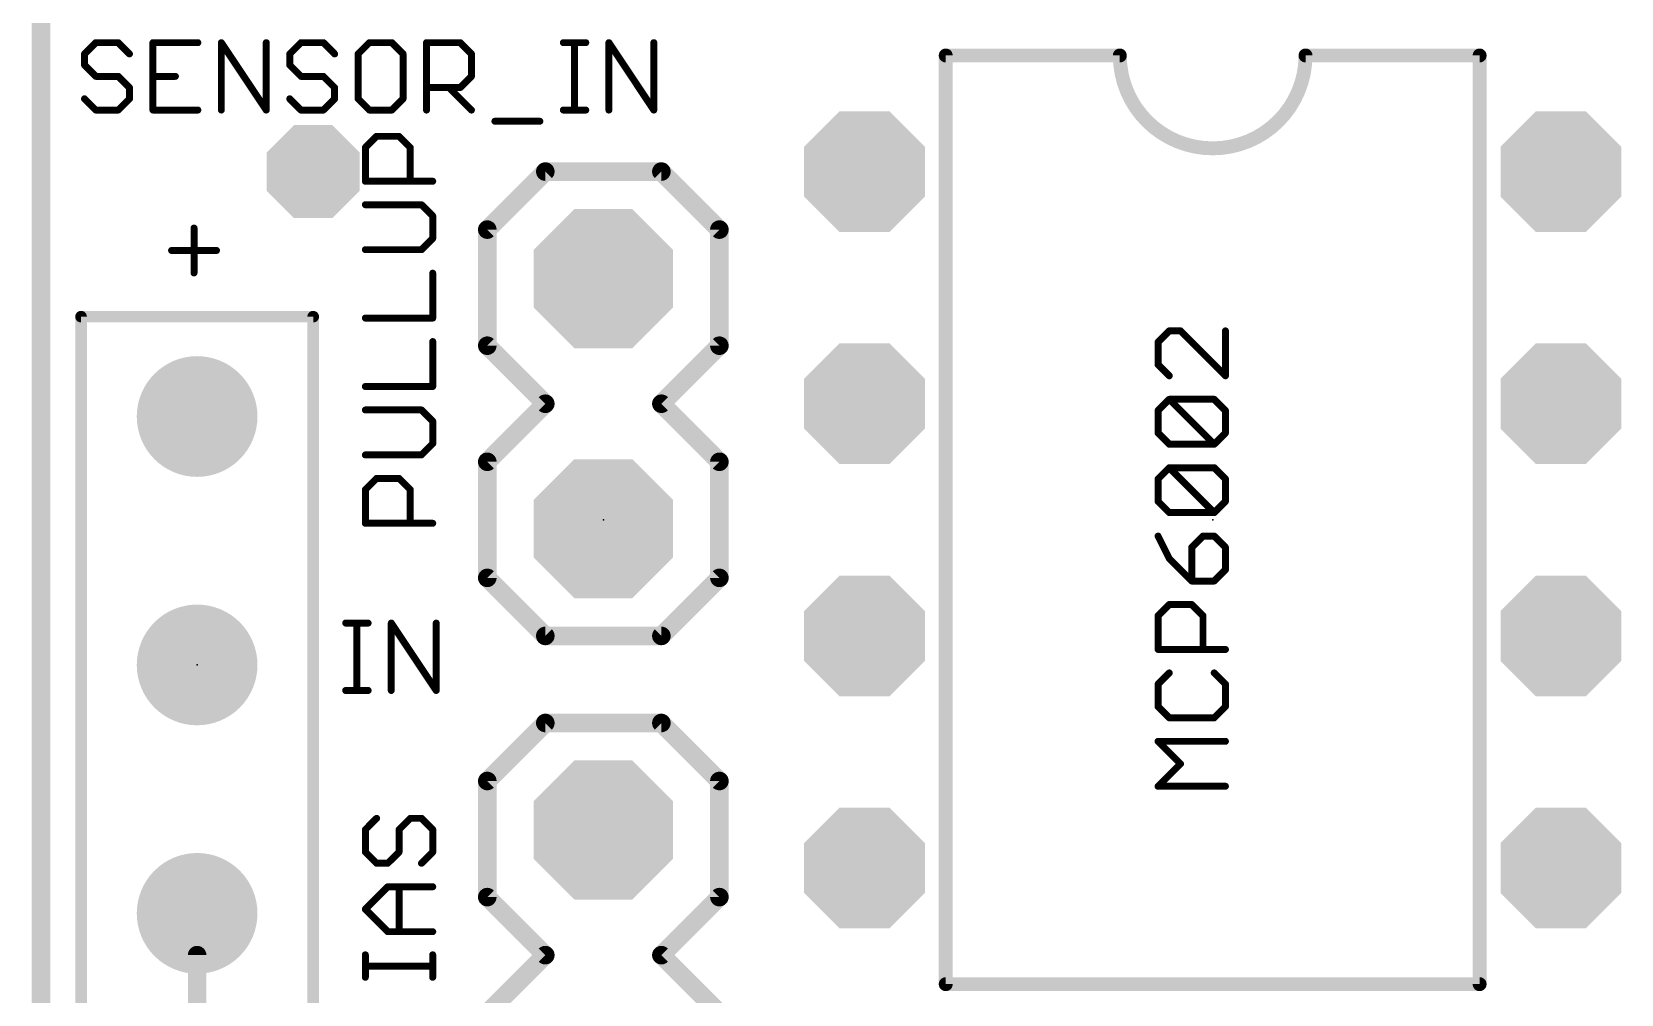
# Model space of a CAD drawing. Extents: x -2.2 to 51.7, y -0.4 to 51.
# Drawn here: x 11.84 to 29.24, y 25.93 to 36.45 of the extents above; entities that cross this region are included whole.
import ezdxf

# ---------------------------------------------------------------- set-up
doc = ezdxf.new("R2010")
doc.units = 0
for name, color, linetype in [('17', 94, 'CONTINUOUS'), ('18', 94, 'CONTINUOUS'), ('21', 250, 'CONTINUOUS'), ('23', 178, 'CONTINUOUS'), ('25', 250, 'CONTINUOUS'), ('27', 250, 'CONTINUOUS'), ('51', 250, 'CONTINUOUS')]:
    doc.layers.add(name, color=color, linetype=linetype)

# ---------------------------------------------------------------- blocks, each defined once
blk = doc.blocks.new('RECT')
blk.add_solid([(-0.5, -0.5), (0.5, -0.5), (-0.5, 0.5), (0.5, 0.5)])
blk = doc.blocks.new('OCTAGONP')
at = {"const_width": 0.5}
blk.add_lwpolyline([(-0.25, -0.1036), (-0.25, 0.1036), (-0.1036, 0.25), (0.1036, 0.25), (0.25, 0.1036), (0.25, -0.1036), (0.1036, -0.25), (-0.1036, -0.25), (-0.25, -0.1036), (-0.25, 0.1036)], dxfattribs=at)
blk = doc.blocks.new('ROUNDP')
at = {"const_width": 0.5}
blk.add_lwpolyline([(0, -0.25, 1), (0, 0.25, 1), (0, -0.25)], format="xyb", dxfattribs=at)
blk = doc.blocks.new('OCTAGONV')
at = {"const_width": 0.5}
blk.add_lwpolyline([(-0.25, -0.1036), (-0.25, 0.1036), (-0.1036, 0.25), (0.1036, 0.25), (0.25, 0.1036), (0.25, -0.1036), (0.1036, -0.25), (-0.1036, -0.25), (-0.25, -0.1036), (-0.25, 0.1036)], dxfattribs=at)

msp = doc.modelspace()

# ---------------------------------------------------------------- linework, layer by layer
at = {"layer": '21'}
for points, const_width in [([(11.945, 37.4325), (11.945, 25.4325)], 0.2032), ([(21.844, 36.195), (21.844, 26.035)], 0.1524), ([(21.844, 36.195), (23.749, 36.195)], 0.1524), ([(27.686, 36.195), (25.781, 36.195)], 0.1524), ([(27.686, 26.035), (27.686, 36.195)], 0.1524), ([(16.8275, 34.29), (17.4625, 34.925)], 0.2032), ([(17.4625, 34.925), (18.7325, 34.925)], 0.2032), ([(18.7325, 34.925), (19.3675, 34.29)], 0.2032), ([(13.6188, 34.3075), (13.6188, 33.816)], 0.0762), ([(16.8275, 33.02), (16.8275, 34.29)], 0.2032), ([(19.3675, 34.29), (19.3675, 33.02)], 0.2032), ([(13.3731, 34.0617), (13.8646, 34.0617)], 0.0762), ([(14.9225, 33.3375), (12.3825, 33.3375)], 0.127), ([(12.3825, 33.3375), (12.3825, 25.7175)], 0.127), ([(14.9225, 33.3375), (14.9225, 25.7175)], 0.127), ([(17.4625, 32.385), (16.8275, 33.02)], 0.2032), ([(19.3675, 33.02), (18.7325, 32.385)], 0.2032), ([(16.8275, 31.75), (17.4625, 32.385)], 0.2032), ([(18.7325, 32.385), (19.3675, 31.75)], 0.2032), ([(16.8275, 30.48), (16.8275, 31.75)], 0.2032), ([(19.3675, 31.75), (19.3675, 30.48)], 0.2032), ([(16.8275, 30.48), (17.4625, 29.845)], 0.2032), ([(18.7325, 29.845), (19.3675, 30.48)], 0.2032), ([(15.2781, 29.9853), (15.5238, 29.9853)], 0.0762), ([(15.401, 29.2481), (15.401, 29.9853)], 0.0762), ([(15.777, 29.2481), (15.777, 29.9853)], 0.0762), ([(15.777, 29.9853), (16.2685, 29.2481)], 0.0762), ([(16.2685, 29.2481), (16.2685, 29.9853)], 0.0762), ([(17.4625, 29.845), (18.7325, 29.845)], 0.2032), ([(15.2781, 29.2481), (15.5238, 29.2481)], 0.0762), ([(16.8275, 28.2575), (17.4625, 28.8925)], 0.2032), ([(17.4625, 28.8925), (18.7325, 28.8925)], 0.2032), ([(18.7325, 28.8925), (19.3675, 28.2575)], 0.2032), ([(16.8275, 26.9875), (16.8275, 28.2575)], 0.2032), ([(19.3675, 28.2575), (19.3675, 26.9875)], 0.2032), ([(17.4625, 26.3525), (16.8275, 26.9875)], 0.2032), ([(19.3675, 26.9875), (18.7325, 26.3525)], 0.2032), ([(13.6525, 26.3525), (13.6525, 24.765)], 0.2032), ([(16.8275, 25.7175), (17.4625, 26.3525)], 0.2032), ([(18.7325, 26.3525), (19.3675, 25.7175)], 0.2032), ([(27.686, 26.035), (21.844, 26.035)], 0.1524)]:
    msp.add_lwpolyline(points, dxfattribs=dict(at, const_width=const_width))
for points, const_width in [([(21.8821, 36.195, 1), (21.8059, 36.195)], 0.0762), ([(21.844, 36.2331, 1), (21.844, 36.1569)], 0.0762), ([(23.749, 36.195, 1), (25.781, 36.195)], 0.1524), ([(23.7871, 36.195, 1), (23.7109, 36.195)], 0.0762), ([(23.749, 36.1569, 1), (23.749, 36.2331)], 0.0762), ([(25.781, 36.2331, 1), (25.781, 36.1569)], 0.0762), ([(25.8191, 36.195, 1), (25.7429, 36.195)], 0.0762), ([(27.7241, 36.195, 1), (27.6479, 36.195)], 0.0762), ([(27.686, 36.1569, 1), (27.686, 36.2331)], 0.0762), ([(17.4625, 34.9758, 1), (17.4625, 34.8742)], 0.1016), ([(17.4984, 34.8891, 1), (17.4266, 34.9609)], 0.1016), ([(18.7684, 34.9609, 1), (18.6966, 34.8891)], 0.1016), ([(18.7325, 34.8742, 1), (18.7325, 34.9758)], 0.1016), ([(13.6379, 34.3075, 1), (13.5998, 34.3075)], 0.0381), ([(16.8783, 34.29, 1), (16.7767, 34.29)], 0.1016), ([(16.7916, 34.3259, 1), (16.8634, 34.2541)], 0.1016), ([(19.4183, 34.29, 1), (19.3167, 34.29)], 0.1016), ([(19.3316, 34.2541, 1), (19.4034, 34.3259)], 0.1016), ([(13.3731, 34.0808, 1), (13.3731, 34.0427)], 0.0381), ([(13.8646, 34.0427, 1), (13.8646, 34.0808)], 0.0381), ([(13.5998, 33.816, 1), (13.6379, 33.816)], 0.0381), ([(12.3825, 33.3693, 1), (12.3825, 33.3057)], 0.0635), ([(12.4143, 33.3375, 1), (12.3507, 33.3375)], 0.0635), ([(14.9543, 33.3375, 1), (14.8908, 33.3375)], 0.0635), ([(14.9225, 33.3057, 1), (14.9225, 33.3693)], 0.0635), ([(16.8634, 33.0559, 1), (16.7916, 32.9841)], 0.1016), ([(16.7767, 33.02, 1), (16.8783, 33.02)], 0.1016), ([(19.3167, 33.02, 1), (19.4183, 33.02)], 0.1016), ([(19.4034, 32.9841, 1), (19.3316, 33.0559)], 0.1016), ([(17.4984, 32.3491, 1), (17.4266, 32.4209)], 0.1016), ([(17.4266, 32.3491, 1), (17.4984, 32.4209)], 0.1016), ([(18.7684, 32.4209, 1), (18.6966, 32.3491)], 0.1016), ([(18.6966, 32.4209, 1), (18.7684, 32.3491)], 0.1016), ([(16.8783, 31.75, 1), (16.7767, 31.75)], 0.1016), ([(16.7916, 31.7859, 1), (16.8634, 31.7141)], 0.1016), ([(19.4183, 31.75, 1), (19.3167, 31.75)], 0.1016), ([(19.3316, 31.7141, 1), (19.4034, 31.7859)], 0.1016), ([(16.8634, 30.5159, 1), (16.7916, 30.4441)], 0.1016), ([(16.7767, 30.48, 1), (16.8783, 30.48)], 0.1016), ([(19.3167, 30.48, 1), (19.4183, 30.48)], 0.1016), ([(19.4034, 30.4441, 1), (19.3316, 30.5159)], 0.1016), ([(15.2781, 30.0044, 1), (15.2781, 29.9663)], 0.0381), ([(15.42, 29.9853, 1), (15.3819, 29.9853)], 0.0381), ([(15.5238, 29.9663, 1), (15.5238, 30.0044)], 0.0381), ([(15.7961, 29.9853, 1), (15.758, 29.9853)], 0.0381), ([(15.7929, 29.9959, 1), (15.7612, 29.9748)], 0.0381), ([(16.2876, 29.9853, 1), (16.2495, 29.9853)], 0.0381), ([(17.4625, 29.8958, 1), (17.4625, 29.7942)], 0.1016), ([(17.4266, 29.8091, 1), (17.4984, 29.8809)], 0.1016), ([(18.6966, 29.8809, 1), (18.7684, 29.8091)], 0.1016), ([(18.7325, 29.7942, 1), (18.7325, 29.8958)], 0.1016), ([(15.2781, 29.2672, 1), (15.2781, 29.2291)], 0.0381), ([(15.3819, 29.2481, 1), (15.42, 29.2481)], 0.0381), ([(15.5238, 29.2291, 1), (15.5238, 29.2672)], 0.0381), ([(15.758, 29.2481, 1), (15.7961, 29.2481)], 0.0381), ([(16.2495, 29.2481, 1), (16.2876, 29.2481)], 0.0381), ([(16.2527, 29.2375, 1), (16.2844, 29.2587)], 0.0381), ([(17.4625, 28.9433, 1), (17.4625, 28.8417)], 0.1016), ([(17.4984, 28.8566, 1), (17.4266, 28.9284)], 0.1016), ([(18.7684, 28.9284, 1), (18.6966, 28.8566)], 0.1016), ([(18.7325, 28.8417, 1), (18.7325, 28.9433)], 0.1016), ([(16.8783, 28.2575, 1), (16.7767, 28.2575)], 0.1016), ([(19.4183, 28.2575, 1), (19.3167, 28.2575)], 0.1016), ([(16.7916, 28.2934, 1), (16.8634, 28.2216)], 0.1016), ([(19.3316, 28.2216, 1), (19.4034, 28.2934)], 0.1016), ([(16.8634, 27.0234, 1), (16.7916, 26.9516)], 0.1016), ([(16.7767, 26.9875, 1), (16.8783, 26.9875)], 0.1016), ([(19.3167, 26.9875, 1), (19.4183, 26.9875)], 0.1016), ([(19.4034, 26.9516, 1), (19.3316, 27.0234)], 0.1016), ([(13.7033, 26.3525, 1), (13.6017, 26.3525)], 0.1016), ([(17.4984, 26.3166, 1), (17.4266, 26.3884)], 0.1016), ([(17.4266, 26.3166, 1), (17.4984, 26.3884)], 0.1016), ([(18.7684, 26.3884, 1), (18.6966, 26.3166)], 0.1016), ([(18.6966, 26.3884, 1), (18.7684, 26.3166)], 0.1016), ([(21.844, 26.0731, 1), (21.844, 25.9969)], 0.0762), ([(27.686, 25.9969, 1), (27.686, 26.0731)], 0.0762), ([(21.8059, 26.035, 1), (21.8821, 26.035)], 0.0762), ([(27.6479, 26.035, 1), (27.7241, 26.035)], 0.0762)]:
    msp.add_lwpolyline(points, format="xyb", dxfattribs=dict(at, const_width=const_width))
at = {"layer": '23'}
for p in [(18.0975, 31.115), (24.765, 31.115), (13.6525, 29.5275)]:
    msp.add_point(p, dxfattribs=at)
at = {"layer": '25', "const_width": 0.0762}
for points in [[(12.5435, 36.3353), (12.4206, 36.2125)], [(12.7892, 36.3353), (12.5435, 36.3353)], [(12.9121, 36.2125), (12.7892, 36.3353)], [(13.6605, 36.3353), (13.169, 36.3353)], [(13.169, 36.3353), (13.169, 35.5981)], [(13.9174, 35.5981), (13.9174, 36.3353)], [(13.9174, 36.3353), (14.4089, 35.5981)], [(14.4089, 35.5981), (14.4089, 36.3353)], [(14.7887, 36.3353), (14.6658, 36.2125)], [(15.0345, 36.3353), (14.7887, 36.3353)], [(15.1573, 36.2125), (15.0345, 36.3353)], [(15.5371, 36.3353), (15.4143, 36.2125)], [(15.7829, 36.3353), (15.5371, 36.3353)], [(15.9057, 36.2125), (15.7829, 36.3353)], [(16.1627, 35.5981), (16.1627, 36.3353)], [(16.1627, 36.3353), (16.5313, 36.3353)], [(16.5313, 36.3353), (16.6542, 36.2125)], [(17.6595, 36.3353), (17.9053, 36.3353)], [(17.7824, 35.5981), (17.7824, 36.3353)], [(18.1585, 35.5981), (18.1585, 36.3353)], [(18.1585, 36.3353), (18.6499, 35.5981)], [(18.6499, 35.5981), (18.6499, 36.3353)], [(12.4206, 36.2125), (12.4206, 36.0896)], [(14.6658, 36.2125), (14.6658, 36.0896)], [(15.4143, 36.2125), (15.4143, 35.721)], [(15.9057, 35.721), (15.9057, 36.2125)], [(16.6542, 36.2125), (16.6542, 35.9667)], [(12.4206, 36.0896), (12.5435, 35.9667)], [(12.5435, 35.9667), (12.7892, 35.9667)], [(12.7892, 35.9667), (12.9121, 35.8438)], [(13.169, 35.9667), (13.4148, 35.9667)], [(14.6658, 36.0896), (14.7887, 35.9667)], [(14.7887, 35.9667), (15.0345, 35.9667)], [(15.0345, 35.9667), (15.1573, 35.8438)], [(16.6542, 35.9667), (16.5313, 35.8438)], [(12.9121, 35.8438), (12.9121, 35.721)], [(15.1573, 35.8438), (15.1573, 35.721)], [(16.5313, 35.8438), (16.1627, 35.8438)], [(16.4084, 35.8438), (16.6542, 35.5981)], [(12.5435, 35.5981), (12.4206, 35.721)], [(12.9121, 35.721), (12.7892, 35.5981)], [(14.7887, 35.5981), (14.6658, 35.721)], [(15.1573, 35.721), (15.0345, 35.5981)], [(15.4143, 35.721), (15.5371, 35.5981)], [(15.7829, 35.5981), (15.9057, 35.721)], [(12.7892, 35.5981), (12.5435, 35.5981)], [(13.169, 35.5981), (13.6605, 35.5981)], [(15.0345, 35.5981), (14.7887, 35.5981)], [(15.5371, 35.5981), (15.7829, 35.5981)], [(16.9111, 35.4752), (17.4026, 35.4752)], [(17.6595, 35.5981), (17.9053, 35.5981)], [(15.4934, 35.1876), (15.6162, 35.3105)], [(15.6162, 35.3105), (15.862, 35.3105)], [(15.862, 35.3105), (15.9849, 35.1876)], [(15.4934, 34.819), (15.4934, 35.1876)], [(15.9849, 35.1876), (15.9849, 34.819)], [(16.2306, 34.819), (15.4934, 34.819)], [(16.1077, 34.562), (15.4934, 34.562)], [(16.2306, 34.4392), (16.1077, 34.562)], [(16.2306, 34.1934), (16.2306, 34.4392)], [(15.4934, 34.0706), (16.1077, 34.0706)], [(16.1077, 34.0706), (16.2306, 34.1934)], [(16.2306, 33.3221), (16.2306, 33.8136)], [(15.4934, 33.3221), (16.2306, 33.3221)], [(16.2306, 32.5737), (16.2306, 33.0652)], [(15.4934, 32.5737), (16.2306, 32.5737)], [(16.1077, 32.3168), (15.4934, 32.3168)], [(16.2306, 32.1939), (16.1077, 32.3168)], [(16.2306, 31.9482), (16.2306, 32.1939)], [(15.4934, 31.8253), (16.1077, 31.8253)], [(16.1077, 31.8253), (16.2306, 31.9482)], [(15.4934, 31.4455), (15.6162, 31.5684)], [(15.4934, 31.0769), (15.4934, 31.4455)], [(15.6162, 31.5684), (15.862, 31.5684)], [(15.862, 31.5684), (15.9849, 31.4455)], [(15.9849, 31.4455), (15.9849, 31.0769)], [(16.2306, 31.0769), (15.4934, 31.0769)], [(15.6162, 27.8492), (15.4934, 27.7263)], [(15.862, 27.7263), (15.9849, 27.8492)], [(15.9849, 27.8492), (16.1077, 27.8492)], [(16.1077, 27.8492), (16.2306, 27.7263)], [(15.4934, 27.7263), (15.4934, 27.4805)], [(15.862, 27.4805), (15.862, 27.7263)], [(16.2306, 27.7263), (16.2306, 27.4805)], [(15.4934, 27.4805), (15.6162, 27.3577)], [(15.7391, 27.3577), (15.862, 27.4805)], [(16.2306, 27.4805), (16.1077, 27.3577)], [(15.6162, 27.3577), (15.7391, 27.3577)], [(15.4934, 26.855), (15.7391, 27.1007)], [(15.7391, 27.1007), (16.2306, 27.1007)], [(15.862, 26.6093), (15.862, 27.1007)], [(15.7391, 26.6093), (15.4934, 26.855)], [(16.2306, 26.6093), (15.7391, 26.6093)], [(15.4934, 26.1103), (15.4934, 26.3561)], [(16.2306, 26.2332), (15.4934, 26.2332)], [(16.2306, 26.1103), (16.2306, 26.3561)]]:
    msp.add_lwpolyline(points, dxfattribs=at)
at = {"layer": '25', "const_width": 0.0381}
for points in [[(12.5435, 36.3544, 1), (12.5435, 36.3163)], [(12.5569, 36.3219, 1), (12.53, 36.3488)], [(12.8027, 36.3488, 1), (12.7757, 36.3219)], [(12.7892, 36.3163, 1), (12.7892, 36.3544)], [(13.169, 36.3544, 1), (13.169, 36.3163)], [(13.1881, 36.3353, 1), (13.15, 36.3353)], [(13.6605, 36.3163, 1), (13.6605, 36.3544)], [(13.9365, 36.3353, 1), (13.8984, 36.3353)], [(13.9333, 36.3459, 1), (13.9016, 36.3248)], [(14.428, 36.3353, 1), (14.3899, 36.3353)], [(14.7887, 36.3544, 1), (14.7887, 36.3163)], [(14.8022, 36.3219, 1), (14.7752, 36.3488)], [(15.0479, 36.3488, 1), (15.021, 36.3219)], [(15.0345, 36.3163, 1), (15.0345, 36.3544)], [(15.5371, 36.3544, 1), (15.5371, 36.3163)], [(15.5506, 36.3219, 1), (15.5237, 36.3488)], [(15.7963, 36.3488, 1), (15.7694, 36.3219)], [(15.7829, 36.3163, 1), (15.7829, 36.3544)], [(16.1817, 36.3353, 1), (16.1436, 36.3353)], [(16.1627, 36.3544, 1), (16.1627, 36.3163)], [(16.5448, 36.3488, 1), (16.5178, 36.3219)], [(16.5313, 36.3163, 1), (16.5313, 36.3544)], [(17.6595, 36.3544, 1), (17.6595, 36.3163)], [(17.8014, 36.3353, 1), (17.7633, 36.3353)], [(17.9053, 36.3163, 1), (17.9053, 36.3544)], [(18.1775, 36.3353, 1), (18.1394, 36.3353)], [(18.1743, 36.3459, 1), (18.1426, 36.3248)], [(18.669, 36.3353, 1), (18.6309, 36.3353)], [(12.4071, 36.2259, 1), (12.4341, 36.199)], [(12.4397, 36.2125, 1), (12.4016, 36.2125)], [(12.8986, 36.199, 1), (12.9256, 36.2259)], [(14.6849, 36.2125, 1), (14.6468, 36.2125)], [(14.6524, 36.2259, 1), (14.6793, 36.199)], [(15.1439, 36.199, 1), (15.1708, 36.2259)], [(15.4333, 36.2125, 1), (15.3952, 36.2125)], [(15.4008, 36.2259, 1), (15.4277, 36.199)], [(15.9248, 36.2125, 1), (15.8867, 36.2125)], [(15.8923, 36.199, 1), (15.9192, 36.2259)], [(16.6732, 36.2125, 1), (16.6351, 36.2125)], [(16.6407, 36.199, 1), (16.6676, 36.2259)], [(12.4341, 36.1031, 1), (12.4071, 36.0761)], [(12.4016, 36.0896, 1), (12.4397, 36.0896)], [(12.5435, 35.9858, 1), (12.5435, 35.9477)], [(12.8027, 35.9802, 1), (12.7757, 35.9532)], [(12.7892, 35.9477, 1), (12.7892, 35.9858)], [(13.169, 35.9858, 1), (13.169, 35.9477)], [(13.4148, 35.9477, 1), (13.4148, 35.9858)], [(14.6793, 36.1031, 1), (14.6524, 36.0761)], [(14.6468, 36.0896, 1), (14.6849, 36.0896)], [(14.7887, 35.9858, 1), (14.7887, 35.9477)], [(15.0479, 35.9802, 1), (15.021, 35.9532)], [(15.0345, 35.9477, 1), (15.0345, 35.9858)], [(16.6676, 35.9532, 1), (16.6407, 35.9802)], [(12.53, 35.9532, 1), (12.5569, 35.9802)], [(12.9311, 35.8438, 1), (12.893, 35.8438)], [(12.8986, 35.8304, 1), (12.9256, 35.8573)], [(14.7752, 35.9532, 1), (14.8022, 35.9802)], [(15.1764, 35.8438, 1), (15.1383, 35.8438)], [(15.1439, 35.8304, 1), (15.1708, 35.8573)], [(16.1627, 35.8629, 1), (16.1627, 35.8248)], [(16.4219, 35.8573, 1), (16.3949, 35.8304)], [(16.5178, 35.8573, 1), (16.5448, 35.8304)], [(16.5313, 35.8248, 1), (16.5313, 35.8629)], [(16.6351, 35.9667, 1), (16.6732, 35.9667)], [(12.4341, 35.7344, 1), (12.4071, 35.7075)], [(12.893, 35.721, 1), (12.9311, 35.721)], [(12.9256, 35.7075, 1), (12.8986, 35.7344)], [(14.6793, 35.7344, 1), (14.6524, 35.7075)], [(15.1383, 35.721, 1), (15.1764, 35.721)], [(15.1708, 35.7075, 1), (15.1439, 35.7344)], [(15.3952, 35.721, 1), (15.4333, 35.721)], [(15.4277, 35.7344, 1), (15.4008, 35.7075)], [(15.8867, 35.721, 1), (15.9248, 35.721)], [(15.9192, 35.7075, 1), (15.8923, 35.7344)], [(12.5435, 35.6172, 1), (12.5435, 35.5791)], [(12.53, 35.5846, 1), (12.5569, 35.6116)], [(12.7757, 35.6116, 1), (12.8027, 35.5846)], [(12.7892, 35.5791, 1), (12.7892, 35.6172)], [(13.169, 35.6172, 1), (13.169, 35.5791)], [(13.15, 35.5981, 1), (13.1881, 35.5981)], [(13.6605, 35.5791, 1), (13.6605, 35.6172)], [(13.8984, 35.5981, 1), (13.9365, 35.5981)], [(14.3899, 35.5981, 1), (14.428, 35.5981)], [(14.3931, 35.5875, 1), (14.4248, 35.6087)], [(14.7887, 35.6172, 1), (14.7887, 35.5791)], [(14.7752, 35.5846, 1), (14.8022, 35.6116)], [(15.021, 35.6116, 1), (15.0479, 35.5846)], [(15.0345, 35.5791, 1), (15.0345, 35.6172)], [(15.5371, 35.6172, 1), (15.5371, 35.5791)], [(15.5237, 35.5846, 1), (15.5506, 35.6116)], [(15.7694, 35.6116, 1), (15.7963, 35.5846)], [(15.7829, 35.5791, 1), (15.7829, 35.6172)], [(16.1436, 35.5981, 1), (16.1817, 35.5981)], [(16.6407, 35.5846, 1), (16.6676, 35.6116)], [(16.9111, 35.4943, 1), (16.9111, 35.4562)], [(17.4026, 35.4562, 1), (17.4026, 35.4943)], [(17.6595, 35.6172, 1), (17.6595, 35.5791)], [(17.7633, 35.5981, 1), (17.8014, 35.5981)], [(17.9053, 35.5791, 1), (17.9053, 35.6172)], [(18.1394, 35.5981, 1), (18.1775, 35.5981)], [(18.6309, 35.5981, 1), (18.669, 35.5981)], [(18.6341, 35.5875, 1), (18.6658, 35.6087)], [(15.6162, 35.3295, 1), (15.6162, 35.2914)], [(15.6297, 35.297, 1), (15.6028, 35.3239)], [(15.8755, 35.3239, 1), (15.8485, 35.297)], [(15.862, 35.2914, 1), (15.862, 35.3295)], [(15.5124, 35.1876, 1), (15.4743, 35.1876)], [(15.4799, 35.2011, 1), (15.5068, 35.1741)], [(16.0039, 35.1876, 1), (15.9658, 35.1876)], [(15.9714, 35.1741, 1), (15.9983, 35.2011)], [(15.4743, 34.819, 1), (15.5124, 34.819)], [(15.4934, 34.838, 1), (15.4934, 34.7999)], [(15.9658, 34.819, 1), (16.0039, 34.819)], [(16.2306, 34.7999, 1), (16.2306, 34.838)], [(15.4934, 34.5811, 1), (15.4934, 34.543)], [(16.1212, 34.5755, 1), (16.0943, 34.5486)], [(16.1077, 34.543, 1), (16.1077, 34.5811)], [(16.2496, 34.4392, 1), (16.2115, 34.4392)], [(16.2171, 34.4257, 1), (16.2441, 34.4526)], [(15.4934, 34.0896, 1), (15.4934, 34.0515)], [(16.0943, 34.084, 1), (16.1212, 34.0571)], [(16.1077, 34.0515, 1), (16.1077, 34.0896)], [(16.2115, 34.1934, 1), (16.2496, 34.1934)], [(16.2441, 34.18, 1), (16.2171, 34.2069)], [(16.2496, 33.8136, 1), (16.2115, 33.8136)], [(15.4934, 33.3412, 1), (15.4934, 33.3031)], [(16.2115, 33.3221, 1), (16.2496, 33.3221)], [(16.2306, 33.3031, 1), (16.2306, 33.3412)], [(16.2496, 33.0652, 1), (16.2115, 33.0652)], [(15.4934, 32.5928, 1), (15.4934, 32.5547)], [(16.2115, 32.5737, 1), (16.2496, 32.5737)], [(16.2306, 32.5547, 1), (16.2306, 32.5928)], [(15.4934, 32.3359, 1), (15.4934, 32.2978)], [(16.1212, 32.3303, 1), (16.0943, 32.3033)], [(16.1077, 32.2978, 1), (16.1077, 32.3359)], [(16.2496, 32.1939, 1), (16.2115, 32.1939)], [(16.2171, 32.1805, 1), (16.2441, 32.2074)], [(15.4934, 31.8444, 1), (15.4934, 31.8063)], [(16.0943, 31.8388, 1), (16.1212, 31.8118)], [(16.1077, 31.8063, 1), (16.1077, 31.8444)], [(16.2115, 31.9482, 1), (16.2496, 31.9482)], [(16.2441, 31.9347, 1), (16.2171, 31.9617)], [(15.5124, 31.4455, 1), (15.4743, 31.4455)], [(15.6162, 31.5874, 1), (15.6162, 31.5493)], [(15.6297, 31.5549, 1), (15.6028, 31.5819)], [(15.8755, 31.5819, 1), (15.8485, 31.5549)], [(15.862, 31.5493, 1), (15.862, 31.5874)], [(16.0039, 31.4455, 1), (15.9658, 31.4455)], [(15.4799, 31.459, 1), (15.5068, 31.432)], [(15.9714, 31.432, 1), (15.9983, 31.459)], [(15.4743, 31.0769, 1), (15.5124, 31.0769)], [(15.4934, 31.096, 1), (15.4934, 31.0579)], [(15.9658, 31.0769, 1), (16.0039, 31.0769)], [(16.2306, 31.0579, 1), (16.2306, 31.096)], [(15.6297, 27.8357, 1), (15.6028, 27.8626)], [(15.9849, 27.8682, 1), (15.9849, 27.8301)], [(15.9983, 27.8357, 1), (15.9714, 27.8626)], [(16.1212, 27.8626, 1), (16.0943, 27.8357)], [(16.1077, 27.8301, 1), (16.1077, 27.8682)], [(15.5124, 27.7263, 1), (15.4743, 27.7263)], [(15.4799, 27.7398, 1), (15.5068, 27.7128)], [(15.881, 27.7263, 1), (15.8429, 27.7263)], [(15.8485, 27.7398, 1), (15.8755, 27.7128)], [(16.2496, 27.7263, 1), (16.2115, 27.7263)], [(16.2171, 27.7128, 1), (16.2441, 27.7398)], [(15.4743, 27.4805, 1), (15.5124, 27.4805)], [(15.5068, 27.494, 1), (15.4799, 27.4671)], [(15.8429, 27.4805, 1), (15.881, 27.4805)], [(15.8755, 27.4671, 1), (15.8485, 27.494)], [(16.2115, 27.4805, 1), (16.2496, 27.4805)], [(16.2441, 27.4671, 1), (16.2171, 27.494)], [(15.6162, 27.3767, 1), (15.6162, 27.3386)], [(15.6028, 27.3442, 1), (15.6297, 27.3711)], [(15.7256, 27.3711, 1), (15.7526, 27.3442)], [(15.7391, 27.3386, 1), (15.7391, 27.3767)], [(16.0943, 27.3711, 1), (16.1212, 27.3442)], [(15.7391, 27.1198, 1), (15.7391, 27.0817)], [(15.7526, 27.0873, 1), (15.7256, 27.1142)], [(15.881, 27.1007, 1), (15.8429, 27.1007)], [(16.2306, 27.0817, 1), (16.2306, 27.1198)], [(15.5068, 26.8685, 1), (15.4799, 26.8415)], [(15.4799, 26.8685, 1), (15.5068, 26.8415)], [(15.7391, 26.6283, 1), (15.7391, 26.5902)], [(15.7256, 26.5958, 1), (15.7526, 26.6227)], [(15.8429, 26.6093, 1), (15.881, 26.6093)], [(16.2306, 26.5902, 1), (16.2306, 26.6283)], [(15.5124, 26.3561, 1), (15.4743, 26.3561)], [(15.4934, 26.2522, 1), (15.4934, 26.2141)], [(16.2496, 26.3561, 1), (16.2115, 26.3561)], [(16.2306, 26.2141, 1), (16.2306, 26.2522)], [(15.4743, 26.1103, 1), (15.5124, 26.1103)], [(16.2115, 26.1103, 1), (16.2496, 26.1103)]]:
    msp.add_lwpolyline(points, format="xyb", dxfattribs=at)
at = {"layer": '27', "const_width": 0.0762}
for points in [[(24.2903, 33.1822), (24.1675, 33.0593)], [(24.4132, 33.1822), (24.2903, 33.1822)], [(24.9047, 32.6907), (24.4132, 33.1822)], [(24.9047, 33.1822), (24.9047, 32.6907)], [(24.1675, 33.0593), (24.1675, 32.8136)], [(24.1675, 32.8136), (24.2903, 32.6907)], [(24.1675, 32.3109), (24.2903, 32.4338)], [(24.2903, 32.4338), (24.7818, 32.4338)], [(24.7818, 31.9423), (24.2903, 32.4338)], [(24.7818, 32.4338), (24.9047, 32.3109)], [(24.1675, 32.0651), (24.1675, 32.3109)], [(24.9047, 32.3109), (24.9047, 32.0651)], [(24.2903, 31.9423), (24.1675, 32.0651)], [(24.9047, 32.0651), (24.7818, 31.9423)], [(24.7818, 31.9423), (24.2903, 31.9423)], [(24.1675, 31.5625), (24.2903, 31.6853)], [(24.2903, 31.6853), (24.7818, 31.6853)], [(24.7818, 31.1939), (24.2903, 31.6853)], [(24.7818, 31.6853), (24.9047, 31.5625)], [(24.1675, 31.3167), (24.1675, 31.5625)], [(24.9047, 31.5625), (24.9047, 31.3167)], [(24.2903, 31.1939), (24.1675, 31.3167)], [(24.9047, 31.3167), (24.7818, 31.1939)], [(24.7818, 31.1939), (24.2903, 31.1939)], [(24.1675, 30.9369), (24.2903, 30.6912)], [(24.659, 30.9369), (24.5361, 30.8141)], [(24.7818, 30.9369), (24.659, 30.9369)], [(24.9047, 30.8141), (24.7818, 30.9369)], [(24.5361, 30.8141), (24.5361, 30.4454)], [(24.9047, 30.5683), (24.9047, 30.8141)], [(24.2903, 30.6912), (24.5361, 30.4454)], [(24.5361, 30.4454), (24.7818, 30.4454)], [(24.7818, 30.4454), (24.9047, 30.5683)], [(24.1675, 30.0656), (24.2903, 30.1885)], [(24.1675, 29.697), (24.1675, 30.0656)], [(24.2903, 30.1885), (24.5361, 30.1885)], [(24.5361, 30.1885), (24.659, 30.0656)], [(24.659, 30.0656), (24.659, 29.697)], [(24.9047, 29.697), (24.1675, 29.697)], [(24.2903, 29.4401), (24.1675, 29.3172)], [(24.9047, 29.3172), (24.7818, 29.4401)], [(24.1675, 29.3172), (24.1675, 29.0715)], [(24.9047, 29.0715), (24.9047, 29.3172)], [(24.1675, 29.0715), (24.2903, 28.9486)], [(24.7818, 28.9486), (24.9047, 29.0715)], [(24.2903, 28.9486), (24.7818, 28.9486)], [(24.4132, 28.4459), (24.1675, 28.6917)], [(24.1675, 28.6917), (24.9047, 28.6917)], [(24.1675, 28.2002), (24.4132, 28.4459)], [(24.9047, 28.2002), (24.1675, 28.2002)]]:
    msp.add_lwpolyline(points, dxfattribs=at)
at = {"layer": '27', "const_width": 0.0381}
for points in [[(24.2903, 33.2012, 1), (24.2903, 33.1631)], [(24.3038, 33.1687, 1), (24.2769, 33.1956)], [(24.4267, 33.1956, 1), (24.3997, 33.1687)], [(24.4132, 33.1631, 1), (24.4132, 33.2012)], [(24.9238, 33.1822, 1), (24.8857, 33.1822)], [(24.1865, 33.0593, 1), (24.1484, 33.0593)], [(24.154, 33.0728, 1), (24.1809, 33.0458)], [(24.1484, 32.8136, 1), (24.1865, 32.8136)], [(24.1809, 32.827, 1), (24.154, 32.8001)], [(24.2769, 32.6772, 1), (24.3038, 32.7042)], [(24.8857, 32.6907, 1), (24.9238, 32.6907)], [(24.8912, 32.6772, 1), (24.9182, 32.7042)], [(24.2903, 32.4528, 1), (24.2903, 32.4147)], [(24.3038, 32.4472, 1), (24.2769, 32.4203)], [(24.3038, 32.4203, 1), (24.2769, 32.4472)], [(24.7953, 32.4472, 1), (24.7684, 32.4203)], [(24.7818, 32.4147, 1), (24.7818, 32.4528)], [(24.1865, 32.3109, 1), (24.1484, 32.3109)], [(24.154, 32.3244, 1), (24.1809, 32.2974)], [(24.9238, 32.3109, 1), (24.8857, 32.3109)], [(24.8912, 32.2974, 1), (24.9182, 32.3244)], [(24.1484, 32.0651, 1), (24.1865, 32.0651)], [(24.1809, 32.0786, 1), (24.154, 32.0517)], [(24.8857, 32.0651, 1), (24.9238, 32.0651)], [(24.9182, 32.0517, 1), (24.8912, 32.0786)], [(24.2903, 31.9613, 1), (24.2903, 31.9232)], [(24.2769, 31.9288, 1), (24.3038, 31.9557)], [(24.7684, 31.9557, 1), (24.7953, 31.9288)], [(24.7684, 31.9288, 1), (24.7953, 31.9557)], [(24.7818, 31.9232, 1), (24.7818, 31.9613)], [(24.2903, 31.7044, 1), (24.2903, 31.6663)], [(24.3038, 31.6988, 1), (24.2769, 31.6719)], [(24.3038, 31.6719, 1), (24.2769, 31.6988)], [(24.7953, 31.6988, 1), (24.7684, 31.6719)], [(24.7818, 31.6663, 1), (24.7818, 31.7044)], [(24.1865, 31.5625, 1), (24.1484, 31.5625)], [(24.154, 31.5759, 1), (24.1809, 31.549)], [(24.9238, 31.5625, 1), (24.8857, 31.5625)], [(24.8912, 31.549, 1), (24.9182, 31.5759)], [(24.1484, 31.3167, 1), (24.1865, 31.3167)], [(24.1809, 31.3302, 1), (24.154, 31.3033)], [(24.8857, 31.3167, 1), (24.9238, 31.3167)], [(24.9182, 31.3033, 1), (24.8912, 31.3302)], [(24.2903, 31.2129, 1), (24.2903, 31.1748)], [(24.2769, 31.1804, 1), (24.3038, 31.2073)], [(24.7684, 31.2073, 1), (24.7953, 31.1804)], [(24.7684, 31.1804, 1), (24.7953, 31.2073)], [(24.7818, 31.1748, 1), (24.7818, 31.2129)], [(24.1845, 30.9454, 1), (24.1504, 30.9284)], [(24.659, 30.956, 1), (24.659, 30.9179)], [(24.6724, 30.9235, 1), (24.6455, 30.9504)], [(24.7953, 30.9504, 1), (24.7684, 30.9235)], [(24.7818, 30.9179, 1), (24.7818, 30.956)], [(24.5551, 30.8141, 1), (24.517, 30.8141)], [(24.5226, 30.8275, 1), (24.5496, 30.8006)], [(24.9238, 30.8141, 1), (24.8857, 30.8141)], [(24.8912, 30.8006, 1), (24.9182, 30.8275)], [(24.3038, 30.7046, 1), (24.2769, 30.6777)], [(24.2733, 30.6827, 1), (24.3074, 30.6997)], [(24.517, 30.4454, 1), (24.5551, 30.4454)], [(24.5361, 30.4645, 1), (24.5361, 30.4264)], [(24.5226, 30.432, 1), (24.5496, 30.4589)], [(24.7684, 30.4589, 1), (24.7953, 30.432)], [(24.7818, 30.4264, 1), (24.7818, 30.4645)], [(24.8857, 30.5683, 1), (24.9238, 30.5683)], [(24.9182, 30.5548, 1), (24.8912, 30.5818)], [(24.1865, 30.0656, 1), (24.1484, 30.0656)], [(24.154, 30.0791, 1), (24.1809, 30.0522)], [(24.2903, 30.2076, 1), (24.2903, 30.1695)], [(24.3038, 30.175, 1), (24.2769, 30.202)], [(24.5496, 30.202, 1), (24.5226, 30.175)], [(24.5361, 30.1695, 1), (24.5361, 30.2076)], [(24.678, 30.0656, 1), (24.6399, 30.0656)], [(24.6455, 30.0522, 1), (24.6724, 30.0791)], [(24.1484, 29.697, 1), (24.1865, 29.697)], [(24.1675, 29.7161, 1), (24.1675, 29.678)], [(24.6399, 29.697, 1), (24.678, 29.697)], [(24.9047, 29.678, 1), (24.9047, 29.7161)], [(24.3038, 29.4266, 1), (24.2769, 29.4536)], [(24.7953, 29.4536, 1), (24.7684, 29.4266)], [(24.1865, 29.3172, 1), (24.1484, 29.3172)], [(24.154, 29.3307, 1), (24.1809, 29.3037)], [(24.9238, 29.3172, 1), (24.8857, 29.3172)], [(24.8912, 29.3037, 1), (24.9182, 29.3307)], [(24.1484, 29.0715, 1), (24.1865, 29.0715)], [(24.1809, 29.0849, 1), (24.154, 29.058)], [(24.8857, 29.0715, 1), (24.9238, 29.0715)], [(24.9182, 29.058, 1), (24.8912, 29.0849)], [(24.2903, 28.9677, 1), (24.2903, 28.9296)], [(24.2769, 28.9351, 1), (24.3038, 28.9621)], [(24.7684, 28.9621, 1), (24.7953, 28.9351)], [(24.7818, 28.9296, 1), (24.7818, 28.9677)], [(24.1809, 28.7051, 1), (24.154, 28.6782)], [(24.1675, 28.7107, 1), (24.1675, 28.6726)], [(24.9047, 28.6726, 1), (24.9047, 28.7107)], [(24.4267, 28.4325, 1), (24.3997, 28.4594)], [(24.3997, 28.4325, 1), (24.4267, 28.4594)], [(24.154, 28.2137, 1), (24.1809, 28.1867)], [(24.1675, 28.2192, 1), (24.1675, 28.1811)], [(24.9047, 28.1811, 1), (24.9047, 28.2192)]]:
    msp.add_lwpolyline(points, format="xyb", dxfattribs=at)

# ---------------------------------------------------------------- block references
at = {"layer": '17'}
for name, p, xscale, yscale, rotation in [('OCTAGONP', (20.955, 34.925), 1.3208, 1.3208, 180), ('OCTAGONP', (20.955, 34.925), 1.3208, 1.3208, 180), ('OCTAGONP', (18.0975, 33.7534), 1.524, 1.524, 180), ('OCTAGONP', (18.0975, 33.7534), 1.524, 1.524, 180), ('OCTAGONP', (20.955, 32.385), 1.3208, 1.3208, 180), ('OCTAGONP', (20.955, 32.385), 1.3208, 1.3208, 180), ('ROUNDP', (13.6525, 32.2453), 1.3208, 1.3208, 90), ('ROUNDP', (13.6525, 32.2453), 1.3208, 1.3208, 90), ('OCTAGONP', (18.0975, 31.0166), 1.524, 1.524, 180), ('OCTAGONP', (18.0975, 31.0166), 1.524, 1.524, 180), ('OCTAGONP', (20.955, 29.845), 1.3208, 1.3208, 180), ('OCTAGONP', (20.955, 29.845), 1.3208, 1.3208, 180), ('ROUNDP', (13.6525, 29.5275), 1.3208, 1.3208, 180), ('ROUNDP', (13.6525, 29.5275), 1.3208, 1.3208, 180), ('OCTAGONP', (18.0975, 27.7209), 1.524, 1.524, 180), ('OCTAGONP', (18.0975, 27.7209), 1.524, 1.524, 180), ('OCTAGONP', (20.955, 27.305), 1.3208, 1.3208, 180), ('OCTAGONP', (20.955, 27.305), 1.3208, 1.3208, 180), ('ROUNDP', (13.6525, 26.8097), 1.3208, 1.3208, 180), ('ROUNDP', (13.6525, 26.8097), 1.3208, 1.3208, 180)]:
    msp.add_blockref(name, p, dxfattribs=dict(at, xscale=xscale, yscale=yscale, rotation=rotation))
at = {"layer": '17', "xscale": 1.3208, "yscale": 1.3208}
for p in [(28.575, 34.925), (28.575, 34.925), (28.575, 32.385), (28.575, 32.385), (28.575, 29.845), (28.575, 29.845), (28.575, 27.305), (28.575, 27.305)]:
    msp.add_blockref('OCTAGONP', p, dxfattribs=at)
at = {"layer": '18', "xscale": 1.016, "yscale": 1.016}
msp.add_blockref('OCTAGONV', (14.9225, 34.925), dxfattribs=at)
at = {"layer": '51', "rotation": 90}
for p, xscale, yscale in [((18.0975, 33.655), 0.5842, 0.5842), ((13.6525, 32.0675), 0.508, 0.508), ((18.0975, 31.115), 0.5842, 0.5842), ((13.6525, 29.5275), 0.508, 0.508), ((18.0975, 27.6225), 0.5842, 0.5842), ((13.6525, 26.9875), 0.508, 0.508)]:
    msp.add_blockref('RECT', p, dxfattribs=dict(at, xscale=xscale, yscale=yscale))

doc.saveas('drawing.dxf')
